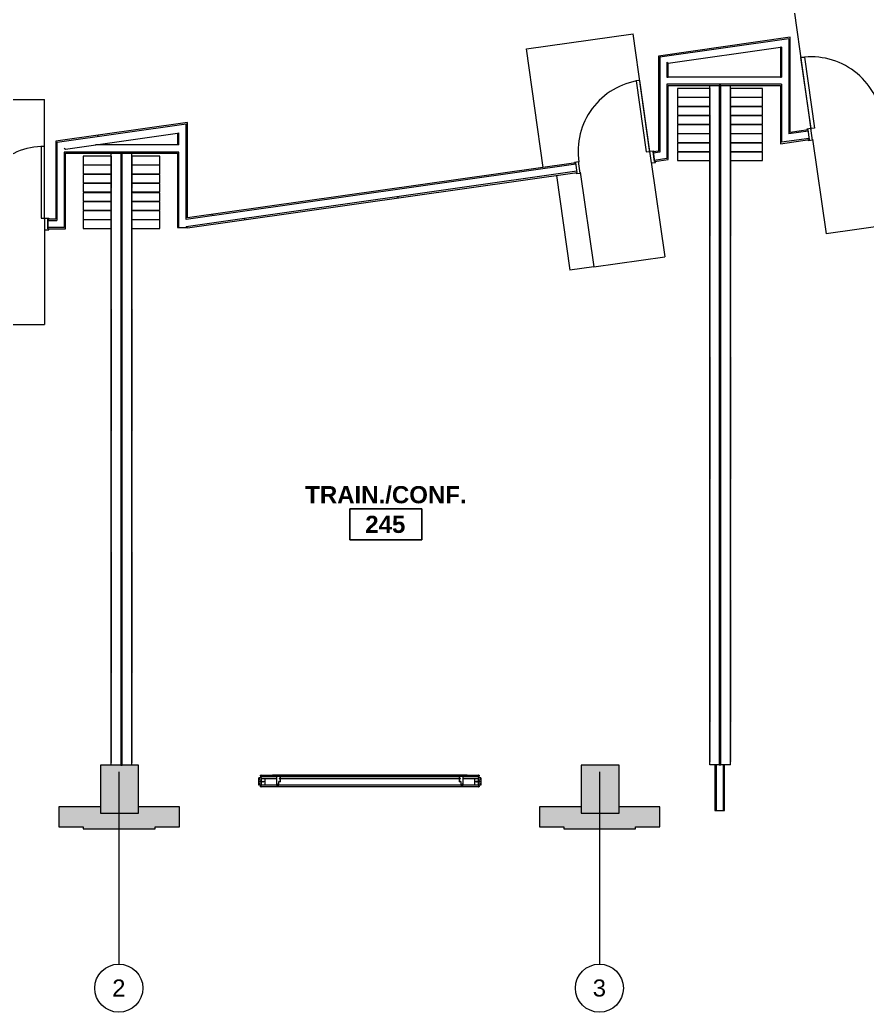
# Model space of a CAD drawing. Header units: inches. Extents: x 25331 to 28023, y 11893 to 13691.
# Drawn here: x 25812.3 to 26235.5, y 12012.5 to 12508.3 of the extents above; entities that cross this region are included whole.
import ezdxf

# ---------------------------------------------------------------- set-up
doc = ezdxf.new("R2010")
doc.units = ezdxf.units.IN
doc.header["$MEASUREMENT"] = 0
doc.linetypes.add('Dash', pattern=[0.25, 0.125, -0.125])
for name, color, linetype, lineweight in [('A-AREA-IDEN', 1, 'Continuous', 9), ('A-DOOR', 8, 'Continuous', 13), ('A-DOOR-FRAM', 8, 'Continuous', 20), ('A-GENM', 8, 'Continuous', 13), ('A-WALL', 8, 'Continuous', 13), ('A-WALL-PATT', 8, 'Continuous', 13), ('I-WALL', 8, 'Continuous', 13), ('Q-SPCQ', 8, 'Continuous', 9), ('Q-SPCQ-HDLN', 8, 'Dash', 9), ('S-COLS', 8, 'Continuous', 13), ('S-GRID', 8, 'Continuous', 9), ('S-GRID-IDEN', 8, 'Continuous', 9)]:
    doc.layers.add(name, color=color, linetype=linetype, lineweight=lineweight)
doc.styles.add('Swis721 Lt BT', font='swissl.ttf', dxfattribs={"height": 8.514638})
doc.styles.add('Swis721 Lt BT_B', font='', dxfattribs={"height": 8.583975})
doc.styles.get('Swis721 Lt BT_B').set_extended_font_data('Swis721 Lt BT', bold=True)
pattern_1 = [(0, (0, 0), (30.72, 7.68), [1.267, -21.773, 1.267, -21.773, -122.88]), (0, (0, 0), (30.72, 7.68), [-46.08, 1.267, -44.813, 1.267, -21.773, -53.76]), (0, (0, 0), (30.72, 7.68), [-115.2, 1.267, -14.093, 1.267, -37.133]), (120, (11.52, 3.84), (-22.0110751, 22.7643004), [1.267, -21.773, 1.267, -21.773, -122.88]), (120, (11.52, 3.84), (-22.0110751, 22.7643004), [-46.08, 1.267, -44.813, 1.267, -21.773, -53.76]), (120, (11.52, 3.84), (-22.0110751, 22.7643004), [-115.2, 1.267, -14.093, 1.267, -37.133]), (240, (15.36, 19.2), (-8.7089249, -30.4443004), [1.267, -21.773, 1.267, -21.773, -122.88]), (240, (15.36, 19.2), (-8.7089249, -30.4443004), [-46.08, 1.267, -44.813, 1.267, -21.773, -53.76]), (240, (15.36, 19.2), (-8.7089249, -30.4443004), [-115.2, 1.267, -14.093, 1.267, -37.133])]

# ---------------------------------------------------------------- blocks, each defined once
blk = doc.blocks.new('Double Flush w-Skinny Lite - Int-N-LDMF-36_ x 84_-4914566-FIRST FLOOR CONSTRUCTION')
at = {"layer": 'A-DOOR'}
for p, q in [((16.16, 38.75), (16.16, 2.94)), ((17.91, 38.75), (16.16, 38.75)), ((17.91, 2.94), (17.91, 38.75)), ((16.16, 2.94), (17.91, 2.94))]:
    blk.add_line(p, q, dxfattribs=at)
blk.add_arc((17.91, 2.94), 35.81, 90, 180.5, dxfattribs=at)
at = {"layer": 'A-DOOR-FRAM'}
for p, q in [((-20, 2.94), (-18, 2.94)), ((-20, 2.94), (-20, 2.44)), ((-20, 2.44), (-19.5, 2.44)), ((-19.5, -2.44), (-19.5, 2.44)), ((-18, -2.94), (-18, 2.94)), ((18, -2.94), (18, 2.94)), ((18, 2.94), (20, 2.94)), ((19.5, 2.44), (20, 2.44)), ((19.5, -2.44), (19.5, 2.44)), ((20, 2.94), (20, 2.44)), ((-20, -2.44), (-19.5, -2.44)), ((-20, -2.94), (-20, -2.44)), ((-20, -2.94), (-18, -2.94)), ((18, -2.94), (20, -2.94)), ((19.5, -2.44), (20, -2.44)), ((20, -2.94), (20, -2.44))]:
    blk.add_line(p, q, dxfattribs=at)
at = {"layer": 'A-GENM'}
for p, q in [((-35.91, 62.25), (17.91, 62.25)), ((-35.91, 2.44), (-35.91, 62.25)), ((17.91, 2.44), (17.91, 62.25)), ((17.87, 2.44), (17.91, 2.44)), ((-29.91, -2.44), (-29.91, -50.25)), ((-17.91, -2.44), (-17.91, -50.25)), ((17.87, -2.44), (17.91, -2.44)), ((17.91, -2.44), (17.91, -50.25)), ((-17.91, -50.25), (-29.91, -50.25)), ((-17.91, -50.25), (17.91, -50.25))]:
    blk.add_line(p, q, dxfattribs=at)
blk = doc.blocks.new('W- Folding_Partition - Modernfold 942-5326125-FIRST FLOOR CONSTRUCTION')
at = {"layer": 'Q-SPCQ'}
for p, q in [((-50.75, 15.11), (-55, 15.11)), ((-55, 15.11), (-55, 1.12)), ((-50.75, 1.12), (-50.75, 15.11)), ((-46.25, 15.11), (-50.5, 15.11)), ((-50.5, 15.11), (-50.5, 1.12)), ((-46.25, 1.12), (-46.25, 15.11)), ((-41.67, 15.11), (-45.92, 15.11)), ((-45.92, 15.11), (-45.92, 1.12)), ((-41.67, 1.12), (-41.67, 15.11)), ((-37.17, 15.11), (-41.42, 15.11)), ((-41.42, 15.11), (-41.42, 1.12)), ((-37.17, 1.12), (-37.17, 15.11)), ((-32.58, 15.11), (-36.83, 15.11)), ((-36.83, 15.11), (-36.83, 1.12)), ((-32.58, 1.12), (-32.58, 15.11)), ((-28.08, 15.11), (-32.33, 15.11)), ((-32.33, 15.11), (-32.33, 1.12)), ((-28.08, 1.12), (-28.08, 15.11)), ((-23.5, 15.11), (-27.75, 15.11)), ((-27.75, 15.11), (-27.75, 1.12)), ((-23.5, 1.12), (-23.5, 15.11)), ((-19, 15.11), (-23.25, 15.11)), ((-23.25, 15.11), (-23.25, 1.12)), ((-19, 1.12), (-19, 15.11)), ((-323.18, -3.63), (-323.18, 1.12)), ((-323.18, 1.12), (-17.5, 1.12)), ((-17.5, 1.12), (-17.5, -3.63)), ((-17.5, -3.63), (-323.18, -3.63)), ((-323.18, -3.63), (-323.18, -4.38)), ((-323.18, -9.13), (-323.18, -4.38)), ((-323.18, -4.38), (-17.5, -4.38)), ((-321.93, -4.38), (-321.93, -3.63)), ((-55, -3.63), (-55, -4.38)), ((-50.75, -4.38), (-50.75, -3.63)), ((-50.5, -3.63), (-50.5, -4.38)), ((-46.25, -4.38), (-46.25, -3.63)), ((-45.92, -3.63), (-45.92, -4.38)), ((-41.67, -4.38), (-41.67, -3.63)), ((-41.42, -3.63), (-41.42, -4.38)), ((-37.17, -4.38), (-37.17, -3.63)), ((-36.83, -3.63), (-36.83, -4.38)), ((-32.58, -4.38), (-32.58, -3.63)), ((-32.33, -3.63), (-32.33, -4.38)), ((-28.08, -4.38), (-28.08, -3.63)), ((-27.75, -3.63), (-27.75, -4.38)), ((-23.5, -4.38), (-23.5, -3.63)), ((-23.25, -3.63), (-23.25, -4.38)), ((-19, -4.38), (-19, -3.63)), ((-18.75, -3.63), (-18.75, -4.38)), ((-17.5, -4.38), (-17.5, -3.63)), ((-17.5, -4.38), (-17.5, -9.13)), ((-323.18, -9.13), (-17.5, -9.13)), ((-55, -9.13), (-55, -23.11)), ((-50.75, -23.11), (-50.75, -9.13)), ((-50.5, -9.13), (-50.5, -23.11)), ((-46.25, -23.11), (-46.25, -9.13)), ((-45.92, -9.13), (-45.92, -23.11)), ((-41.67, -23.11), (-41.67, -9.13)), ((-41.42, -9.13), (-41.42, -23.11)), ((-37.17, -23.11), (-37.17, -9.13)), ((-36.83, -9.13), (-36.83, -23.11)), ((-32.58, -23.11), (-32.58, -9.13)), ((-32.33, -9.13), (-32.33, -23.11)), ((-28.08, -23.11), (-28.08, -9.13)), ((-27.75, -9.13), (-27.75, -23.11)), ((-23.5, -23.11), (-23.5, -9.13)), ((-23.25, -9.13), (-23.25, -23.11)), ((-19, -23.11), (-19, -9.13)), ((-55, -23.11), (-50.75, -23.11)), ((-50.5, -23.11), (-46.25, -23.11)), ((-45.92, -23.11), (-41.67, -23.11)), ((-41.42, -23.11), (-37.17, -23.11)), ((-36.83, -23.11), (-32.58, -23.11)), ((-32.33, -23.11), (-28.08, -23.11)), ((-27.75, -23.11), (-23.5, -23.11)), ((-23.25, -23.11), (-19, -23.11))]:
    blk.add_line(p, q, dxfattribs=at)
at = {"layer": 'Q-SPCQ-HDLN'}
for p, q in [((-19, 1.12), (-321.93, 1.12)), ((-19, -4), (-321.93, -4)), ((-19, -9.13), (-321.93, -9.13))]:
    blk.add_line(p, q, dxfattribs=at)
blk = doc.blocks.new('W- Folding_Partition - Modernfold 942-5327039-FIRST FLOOR CONSTRUCTION')
at = {"layer": 'Q-SPCQ'}
for p, q in [((-50.75, 17.21), (-55, 17.21)), ((-55, 17.21), (-55, 1.12)), ((-50.75, 1.12), (-50.75, 17.21)), ((-46.25, 17.21), (-50.5, 17.21)), ((-50.5, 17.21), (-50.5, 1.12)), ((-46.25, 1.12), (-46.25, 17.21)), ((-41.67, 17.21), (-45.92, 17.21)), ((-45.92, 17.21), (-45.92, 1.12)), ((-41.67, 1.12), (-41.67, 17.21)), ((-37.17, 17.21), (-41.42, 17.21)), ((-41.42, 17.21), (-41.42, 1.12)), ((-37.17, 1.12), (-37.17, 17.21)), ((-32.58, 17.21), (-36.83, 17.21)), ((-36.83, 17.21), (-36.83, 1.12)), ((-32.58, 1.12), (-32.58, 17.21)), ((-28.08, 17.21), (-32.33, 17.21)), ((-32.33, 17.21), (-32.33, 1.12)), ((-28.08, 1.12), (-28.08, 17.21)), ((-23.5, 17.21), (-27.75, 17.21)), ((-27.75, 17.21), (-27.75, 1.12)), ((-23.5, 1.12), (-23.5, 17.21)), ((-19, 17.21), (-23.25, 17.21)), ((-23.25, 17.21), (-23.25, 1.12)), ((-19, 1.12), (-19, 17.21)), ((-356.84, -3.63), (-356.84, 1.12)), ((-356.84, 1.12), (-17.5, 1.12)), ((-17.5, 1.12), (-17.5, -3.63)), ((-17.5, -3.63), (-356.84, -3.63)), ((-356.84, -3.63), (-356.84, -4.38)), ((-356.84, -9.13), (-356.84, -4.38)), ((-356.84, -4.38), (-17.5, -4.38)), ((-355.59, -4.38), (-355.59, -3.63)), ((-55, -3.63), (-55, -4.38)), ((-50.75, -4.38), (-50.75, -3.63)), ((-50.5, -3.63), (-50.5, -4.38)), ((-46.25, -4.38), (-46.25, -3.63)), ((-45.92, -3.63), (-45.92, -4.38)), ((-41.67, -4.38), (-41.67, -3.63)), ((-41.42, -3.63), (-41.42, -4.38)), ((-37.17, -4.38), (-37.17, -3.63)), ((-36.83, -3.63), (-36.83, -4.38)), ((-32.58, -4.38), (-32.58, -3.63)), ((-32.33, -3.63), (-32.33, -4.38)), ((-28.08, -4.38), (-28.08, -3.63)), ((-27.75, -3.63), (-27.75, -4.38)), ((-23.5, -4.38), (-23.5, -3.63)), ((-23.25, -3.63), (-23.25, -4.38)), ((-19, -4.38), (-19, -3.63)), ((-18.75, -3.63), (-18.75, -4.38)), ((-17.5, -4.38), (-17.5, -3.63)), ((-17.5, -4.38), (-17.5, -9.13)), ((-356.84, -9.13), (-17.5, -9.13)), ((-55, -9.13), (-55, -25.21)), ((-50.75, -25.21), (-50.75, -9.13)), ((-50.5, -9.13), (-50.5, -25.21)), ((-46.25, -25.21), (-46.25, -9.13)), ((-45.92, -9.13), (-45.92, -25.21)), ((-41.67, -25.21), (-41.67, -9.13)), ((-41.42, -9.13), (-41.42, -25.21)), ((-37.17, -25.21), (-37.17, -9.13)), ((-36.83, -9.13), (-36.83, -25.21)), ((-32.58, -25.21), (-32.58, -9.13)), ((-32.33, -9.13), (-32.33, -25.21)), ((-28.08, -25.21), (-28.08, -9.13)), ((-27.75, -9.13), (-27.75, -25.21)), ((-23.5, -25.21), (-23.5, -9.13)), ((-23.25, -9.13), (-23.25, -25.21)), ((-19, -25.21), (-19, -9.13)), ((-55, -25.21), (-50.75, -25.21)), ((-50.5, -25.21), (-46.25, -25.21)), ((-45.92, -25.21), (-41.67, -25.21)), ((-41.42, -25.21), (-37.17, -25.21)), ((-36.83, -25.21), (-32.58, -25.21)), ((-32.33, -25.21), (-28.08, -25.21)), ((-27.75, -25.21), (-23.5, -25.21)), ((-23.25, -25.21), (-19, -25.21))]:
    blk.add_line(p, q, dxfattribs=at)
at = {"layer": 'Q-SPCQ-HDLN'}
for p, q in [((-19, 1.12), (-355.59, 1.12)), ((-19, -4), (-355.59, -4)), ((-19, -9.13), (-355.59, -9.13))]:
    blk.add_line(p, q, dxfattribs=at)
blk = doc.blocks.new('Double Flush w-Skinny Lite - Int-N-LDMF-36_ x 84_-4914563-FIRST FLOOR CONSTRUCTION')
at = {"layer": 'A-DOOR'}
for p, q in [((16.16, -2.94), (17.91, -2.94)), ((16.16, -38.75), (16.16, -2.94)), ((17.91, -2.94), (17.91, -38.75)), ((17.91, -38.75), (16.16, -38.75))]:
    blk.add_line(p, q, dxfattribs=at)
blk.add_arc((17.91, -2.94), 35.81, 179.5, 270, dxfattribs=at)
at = {"layer": 'A-DOOR-FRAM'}
for p, q in [((-20, 2.94), (-20, 2.44)), ((-20, 2.94), (-18, 2.94)), ((-20, 2.44), (-19.5, 2.44)), ((-19.5, 2.44), (-19.5, -2.44)), ((-18, 2.94), (-18, -2.94)), ((18, 2.94), (18, -2.94)), ((18, 2.94), (20, 2.94)), ((19.5, 2.44), (19.5, -2.44)), ((19.5, 2.44), (20, 2.44)), ((20, 2.94), (20, 2.44)), ((-20, -2.94), (-20, -2.44)), ((-20, -2.44), (-19.5, -2.44)), ((-20, -2.94), (-18, -2.94)), ((18, -2.94), (20, -2.94)), ((19.5, -2.44), (20, -2.44)), ((20, -2.94), (20, -2.44))]:
    blk.add_line(p, q, dxfattribs=at)
at = {"layer": 'A-GENM'}
for p, q in [((-17.91, 50.25), (-29.91, 50.25)), ((-29.91, 2.44), (-29.91, 50.25)), ((-17.91, 50.25), (17.91, 50.25)), ((-17.91, 2.44), (-17.91, 50.25)), ((17.91, 2.44), (17.91, 50.25)), ((17.87, 2.44), (17.91, 2.44)), ((-35.91, -2.44), (-35.91, -62.25)), ((17.87, -2.44), (17.91, -2.44)), ((17.91, -2.44), (17.91, -62.25)), ((-35.91, -62.25), (17.91, -62.25))]:
    blk.add_line(p, q, dxfattribs=at)
blk = doc.blocks.new('Concrete-Rectangular-Column - 19 X 24-5195709-FIRST FLOOR CONSTRUCTION')
at = {"layer": 'S-COLS'}
blk.add_hatch(color=256, dxfattribs=at).paths.add_polyline_path([(-9.5, -12), (9.5, -12), (9.5, 12), (-9.5, 12)], flags=0)
for p, q in [((9.5, 12), (-9.5, 12)), ((-9.5, 12), (-9.5, -12)), ((9.5, -12), (9.5, 12)), ((-9.5, -12), (9.5, -12))]:
    blk.add_line(p, q, dxfattribs=at)
blk = doc.blocks.new('Concrete-Rectangular-Column - 19 X 24-V7-FIRST FLOOR CONSTRUCTION')
at = {"layer": 'S-COLS'}
blk.add_hatch(color=256, dxfattribs=at).paths.add_polyline_path([(3.09, -12), (9.5, -12), (9.5, 12), (-9.5, 12), (-9.5, -12), (1.34, -12)], flags=0)
for p, q in [((-4.16, 12), (-9.5, 12)), ((-9.5, 12), (-9.5, -12)), ((9.5, 12), (6.09, 12)), ((9.5, -12), (9.5, 12)), ((-9.5, -12), (9.5, -12))]:
    blk.add_line(p, q, dxfattribs=at)
blk = doc.blocks.new('ElectricScreen_Contour-Electrol_HDTV-Format_Dalite - Parametric-5194675-FIRST FLOOR CONSTRUCTION')
at = {"layer": 'Q-SPCQ'}
for p, q in [((-64.93, 0.75), (-64.96, 0.75)), ((-64.96, 0.65), (-64.96, 0.75)), ((-64.96, 0.65), (-64.96, 0.75)), ((-64.96, 0.75), (-64.96, 0.74)), ((-64.93, 0.75), (-64.96, 0.75)), ((-64.96, 0.74), (-64.96, 0.74)), ((-64.96, 0.73), (-64.96, 0.74)), ((-64.96, 0.72), (-64.96, 0.73)), ((-64.96, 0.71), (-64.96, 0.72)), ((-64.96, 0.69), (-64.96, 0.71)), ((-64.96, 0.67), (-64.96, 0.69)), ((-64.96, 0.65), (-64.96, 0.67)), ((-64.96, 0.65), (-64.96, -0.33)), ((-64.93, 0.77), (-64.93, 0.96)), ((-64.93, 0.96), (-58.93, 0.96)), ((-64.93, 0.7), (-64.93, 0.77)), ((-64.93, 0.75), (-64.93, 0.7)), ((-64.93, 0.74), (-64.93, 0.75)), ((-64.93, 0.74), (-64.93, 0.74)), ((-64.93, 0.74), (-64.93, 0.73)), ((-64.93, 0.73), (-64.93, 0.72)), ((-64.93, 0.72), (-64.93, 0.71)), ((-64.93, 0.65), (-64.93, 0.7)), ((-64.93, 0.68), (-64.93, 0.65)), ((-64.93, 0.67), (-64.93, 0.65)), ((44.16, 0.42), (-64.93, 0.42)), ((-64.58, 1), (-64.89, 1)), ((-64.58, 1), (-64.58, 0.99)), ((-64.58, 0.97), (-64.58, 0.99)), ((-64.58, 0.94), (-64.58, 0.97)), ((-64.58, 0.96), (-64.58, 0.94)), ((-64.58, 0.96), (-64.58, 0.96)), ((-64.58, 0.94), (-64.58, 0.91)), ((-64.58, 0.9), (-64.58, 0.94)), ((-64.58, 0.91), (-64.58, 0.88)), ((-64.58, 0.85), (-64.58, 0.9)), ((-64.58, 0.88), (-64.58, 0.86)), ((-64.58, 0.79), (-64.58, 0.85)), ((-64.58, 0.73), (-64.58, 0.79)), ((-64.58, 0.77), (-58.93, 0.77)), ((-64.58, 0.65), (-64.58, 0.73)), ((-64.58, 0.7), (43.82, 0.7)), ((-64.58, -0.33), (-64.58, 0.65)), ((-64.58, 0.42), (-56.83, 0.42)), ((-58.93, 0.7), (-58.93, 1.13)), ((-58.93, 1.13), (38.16, 1.13)), ((-56.93, 0.27), (-56.93, -3.67)), ((-55.18, 0.52), (-56.68, 0.52)), ((-55.02, 0.42), (34.26, 0.42)), ((-54.93, -1.98), (-54.93, 0.27)), ((34.16, 0.27), (34.16, -1.98)), ((35.91, 0.52), (34.41, 0.52)), ((36.07, 0.42), (43.82, 0.42)), ((36.16, -3.67), (36.16, 0.27)), ((38.16, 1.13), (38.16, 0.7)), ((38.16, 0.96), (44.16, 0.96)), ((38.16, 0.77), (43.82, 0.77)), ((44.13, 1), (43.82, 1)), ((43.82, 0.99), (43.82, 1)), ((43.82, 0.99), (43.82, 0.97)), ((43.82, 0.97), (43.82, 0.94)), ((43.82, 0.94), (43.82, 0.96)), ((43.82, 0.96), (43.82, 0.96)), ((43.82, 0.91), (43.82, 0.94)), ((43.82, 0.94), (43.82, 0.9)), ((43.82, 0.88), (43.82, 0.91)), ((43.82, 0.9), (43.82, 0.85)), ((43.82, 0.86), (43.82, 0.88)), ((43.82, 0.85), (43.82, 0.79)), ((43.82, 0.79), (43.82, 0.73)), ((43.82, 0.73), (43.82, 0.65)), ((43.82, 0.65), (43.82, -0.33)), ((44.16, 0.96), (44.16, 0.77)), ((44.16, 0.77), (44.16, 0.7)), ((44.2, 0.75), (44.16, 0.75)), ((44.16, 0.7), (44.16, 0.75)), ((44.2, 0.75), (44.16, 0.75)), ((44.16, 0.75), (44.16, 0.74)), ((44.16, 0.74), (44.16, 0.74)), ((44.16, 0.73), (44.16, 0.74)), ((44.16, 0.72), (44.16, 0.73)), ((44.16, 0.71), (44.16, 0.72)), ((44.16, 0.7), (44.16, 0.65)), ((44.16, 0.65), (44.16, 0.68)), ((44.16, 0.65), (44.16, 0.67)), ((44.2, 0.75), (44.2, 0.65)), ((44.2, 0.74), (44.2, 0.75)), ((44.2, 0.75), (44.2, 0.65)), ((44.2, 0.74), (44.2, 0.73)), ((44.2, 0.74), (44.2, 0.74)), ((44.2, 0.73), (44.2, 0.72)), ((44.2, 0.72), (44.2, 0.71)), ((44.2, 0.71), (44.2, 0.69)), ((44.2, 0.69), (44.2, 0.67)), ((44.2, 0.67), (44.2, 0.65)), ((44.2, -0.33), (44.2, 0.65)), ((-65.77, -3.99), (-65.77, -0.33)), ((-64.72, -0.33), (-65.77, -0.33)), ((-64.72, -3.99), (-65.77, -3.99)), ((-64.96, -2.01), (-64.96, -2.31)), ((-64.96, -3.99), (-64.96, -4.41)), ((-64.96, -4.5), (-64.96, -4.41)), ((-64.96, -4.43), (-64.96, -4.41)), ((-64.96, -4.42), (-64.96, -4.47)), ((-64.96, -4.47), (-64.96, -4.42)), ((-64.96, -4.44), (-64.96, -4.43)), ((-64.96, -4.46), (-64.96, -4.44)), ((-64.96, -4.48), (-64.96, -4.46)), ((-64.96, -4.47), (-64.96, -4.5)), ((-64.96, -4.5), (-64.96, -4.47)), ((-64.96, -4.49), (-64.96, -4.48)), ((-64.96, -4.5), (-64.96, -4.49)), ((-64.96, -4.5), (-64.93, -4.5)), ((-64.96, -4.5), (-64.96, -4.5)), ((-64.96, -4.5), (-64.96, -4.5)), ((-64.96, -4.5), (-64.96, -4.5)), ((-64.96, -4.5), (-64.96, -4.5)), ((-64.93, -4.72), (-64.93, -4.41)), ((-64.93, -4.72), (44.16, -4.72)), ((-64.89, -4.75), (-64.58, -4.75)), ((-64.72, -0.33), (-64.66, -0.33)), ((-64.66, -3.99), (-64.72, -3.99)), ((-64.66, -0.33), (-64.6, -0.33)), ((-64.6, -3.99), (-64.66, -3.99)), ((-64.6, -0.33), (-64.55, -0.33)), ((-64.55, -3.99), (-64.6, -3.99)), ((-64.58, -4.41), (-64.58, -3.99)), ((-64.58, -4.47), (-64.58, -4.41)), ((-64.58, -4.53), (-64.58, -4.47)), ((-64.58, -4.6), (-64.58, -4.53)), ((-64.58, -4.65), (-64.58, -4.6)), ((-64.58, -4.65), (-64.58, -4.67)), ((-64.58, -4.69), (-64.58, -4.65)), ((-64.58, -4.67), (-64.58, -4.7)), ((-64.58, -4.73), (-64.58, -4.69)), ((-64.58, -4.7), (-64.58, -4.72)), ((-64.58, -4.72), (-64.58, -4.72)), ((-64.58, -4.75), (-64.58, -4.73)), ((-64.58, -4.75), (-64.58, -4.73)), ((-64.58, -4.75), (-64.58, -4.75)), ((-64.58, -4.75), (-64.58, -4.75)), ((-64.55, -0.33), (-64.51, -0.33)), ((-64.51, -3.99), (-64.55, -3.99)), ((-64.51, -0.33), (-64.47, -0.33)), ((-64.47, -3.99), (-64.51, -3.99)), ((-64.47, -0.33), (-64.46, -0.33)), ((-64.47, -0.57), (-56.93, -0.57)), ((-64.47, -3.76), (-56.92, -3.76)), ((-64.46, -3.99), (-64.47, -3.99)), ((-64.46, -3.99), (-64.46, -0.33)), ((-62.83, -0.57), (-62.83, -3.76)), ((-56.49, -3.76), (-56.18, -3.76)), ((-55.81, -3.76), (35.05, -3.76)), ((-55.8, -1.98), (-54.93, -1.98)), ((-55.8, -1.98), (-55.8, -2.23)), ((-55.8, -3.67), (-55.8, -2.23)), ((-54.93, -2.23), (-55.8, -2.23)), ((-55.6, -0.57), (-55.15, -0.57)), ((-54.93, -0.57), (34.16, -0.57)), ((-54.93, -2.23), (-54.93, -1.98)), ((34.16, -1.98), (35.04, -1.98)), ((34.16, -1.98), (34.16, -2.23)), ((35.04, -2.23), (34.16, -2.23)), ((34.39, -0.57), (34.83, -0.57)), ((35.04, -2.23), (35.04, -1.98)), ((35.04, -2.23), (35.04, -3.67)), ((35.42, -3.76), (35.73, -3.76)), ((36.15, -3.76), (43.71, -3.76)), ((36.16, -0.57), (43.71, -0.57)), ((42.07, -3.76), (42.07, -0.57)), ((43.7, -0.33), (43.7, -3.99)), ((43.7, -0.33), (43.71, -0.33)), ((43.71, -3.99), (43.7, -3.99)), ((43.71, -0.33), (43.75, -0.33)), ((43.75, -3.99), (43.71, -3.99)), ((43.75, -0.33), (43.79, -0.33)), ((43.79, -3.99), (43.75, -3.99)), ((43.79, -0.33), (43.84, -0.33)), ((43.84, -3.99), (43.79, -3.99)), ((43.82, -3.99), (43.82, -4.41)), ((43.82, -4.41), (43.82, -4.47)), ((43.82, -4.47), (43.82, -4.53)), ((43.82, -4.53), (43.82, -4.6)), ((43.82, -4.6), (43.82, -4.65)), ((43.82, -4.67), (43.82, -4.65)), ((43.82, -4.65), (43.82, -4.69)), ((43.82, -4.7), (43.82, -4.67)), ((43.82, -4.69), (43.82, -4.73)), ((43.82, -4.72), (43.82, -4.7)), ((43.82, -4.72), (43.82, -4.72)), ((43.82, -4.73), (43.82, -4.75)), ((43.82, -4.73), (43.82, -4.75)), ((43.82, -4.75), (44.13, -4.75)), ((43.82, -4.75), (43.82, -4.75)), ((43.82, -4.75), (43.82, -4.75)), ((43.84, -0.33), (43.89, -0.33)), ((43.89, -3.99), (43.84, -3.99)), ((43.89, -0.33), (43.96, -0.33)), ((43.96, -3.99), (43.89, -3.99)), ((45.01, -0.33), (43.96, -0.33)), ((45.01, -3.99), (43.96, -3.99)), ((44.16, -4.41), (44.16, -4.72)), ((44.16, -4.5), (44.2, -4.5)), ((44.2, -2.31), (44.2, -2.01)), ((44.2, -4.41), (44.2, -3.99)), ((44.2, -4.41), (44.2, -4.5)), ((44.2, -4.41), (44.2, -4.43)), ((44.2, -4.41), (44.2, -4.43)), ((44.2, -4.47), (44.2, -4.42)), ((44.2, -4.42), (44.2, -4.47)), ((44.2, -4.43), (44.2, -4.44)), ((44.2, -4.44), (44.2, -4.46)), ((44.2, -4.46), (44.2, -4.48)), ((44.2, -4.5), (44.2, -4.47)), ((44.2, -4.47), (44.2, -4.5)), ((44.2, -4.48), (44.2, -4.49)), ((44.2, -4.49), (44.2, -4.5)), ((44.2, -4.5), (44.2, -4.5)), ((44.2, -4.5), (44.2, -4.5)), ((44.2, -4.5), (44.2, -4.5)), ((44.2, -4.5), (44.2, -4.5)), ((45.01, -0.33), (45.01, -3.99))]:
    blk.add_line(p, q, dxfattribs=at)
at = {"layer": 'Q-SPCQ', "flags": 128}
for points in [[(-64.96, 0.93), (-64.96, 0.93), (-64.96, 0.92), (-64.96, 0.92), (-64.96, 0.92), (-64.96, 0.92), (-64.96, 0.92)], [(-64.96, 0.92), (-64.96, 0.92), (-64.96, 0.91), (-64.96, 0.91), (-64.96, 0.91)], [(-64.96, 0.91), (-64.96, 0.9), (-64.96, 0.9), (-64.96, 0.89), (-64.96, 0.89), (-64.96, 0.88)], [(-64.96, 0.88), (-64.96, 0.88), (-64.96, 0.87), (-64.96, 0.86), (-64.96, 0.86), (-64.96, 0.85)], [(-64.96, 0.85), (-64.96, 0.84), (-64.96, 0.84), (-64.96, 0.83), (-64.96, 0.82), (-64.96, 0.81)], [(-64.96, 0.81), (-64.96, 0.8), (-64.96, 0.79), (-64.96, 0.79), (-64.96, 0.78), (-64.96, 0.77), (-64.96, 0.76)], [(-64.96, 0.76), (-64.96, 0.75), (-64.96, 0.74), (-64.96, 0.73), (-64.96, 0.72), (-64.96, 0.71)], [(-64.96, 0.71), (-64.96, 0.7), (-64.96, 0.69), (-64.96, 0.68), (-64.96, 0.67), (-64.96, 0.66), (-64.96, 0.65)], [(44.2, 0.92), (44.2, 0.92), (44.2, 0.92), (44.2, 0.92), (44.2, 0.92), (44.2, 0.93)], [(44.2, 0.91), (44.2, 0.91), (44.2, 0.91), (44.2, 0.92), (44.2, 0.92)], [(44.2, 0.88), (44.2, 0.89), (44.2, 0.89), (44.2, 0.9), (44.2, 0.9), (44.2, 0.91)], [(44.2, 0.85), (44.2, 0.86), (44.2, 0.87), (44.2, 0.87), (44.2, 0.88), (44.2, 0.88)], [(44.2, 0.81), (44.2, 0.82), (44.2, 0.83), (44.2, 0.84), (44.2, 0.85), (44.2, 0.85)], [(44.2, 0.76), (44.2, 0.77), (44.2, 0.78), (44.2, 0.79), (44.2, 0.8), (44.2, 0.81), (44.2, 0.81)], [(44.2, 0.71), (44.2, 0.73), (44.2, 0.74), (44.2, 0.75), (44.2, 0.76), (44.2, 0.76)], [(44.2, 0.65), (44.2, 0.66), (44.2, 0.67), (44.2, 0.68), (44.2, 0.7), (44.2, 0.71), (44.2, 0.71)], [(-64.96, -4.41), (-64.96, -4.42), (-64.96, -4.43), (-64.96, -4.44), (-64.96, -4.45), (-64.96, -4.46)], [(-64.96, -4.5), (-64.96, -4.47), (-64.96, -4.44), (-64.96, -4.43)], [(-64.96, -4.46), (-64.96, -4.47), (-64.96, -4.48), (-64.96, -4.49), (-64.96, -4.5), (-64.96, -4.5)], [(-64.96, -4.5), (-64.96, -4.51), (-64.96, -4.52), (-64.96, -4.53), (-64.96, -4.54), (-64.96, -4.55), (-64.96, -4.56)], [(-64.96, -4.59), (-64.96, -4.57), (-64.96, -4.54), (-64.96, -4.52), (-64.96, -4.5)], [(-64.96, -4.56), (-64.96, -4.57), (-64.96, -4.58), (-64.96, -4.58), (-64.96, -4.59), (-64.96, -4.6), (-64.96, -4.6)], [(-64.96, -4.64), (-64.96, -4.63), (-64.96, -4.61), (-64.96, -4.59), (-64.96, -4.59)], [(-64.96, -4.6), (-64.96, -4.61), (-64.96, -4.62), (-64.96, -4.62), (-64.96, -4.63), (-64.96, -4.63)], [(-64.96, -4.63), (-64.96, -4.64), (-64.96, -4.65), (-64.96, -4.65), (-64.96, -4.66), (-64.96, -4.66), (-64.96, -4.66)], [(-64.96, -4.68), (-64.96, -4.67), (-64.96, -4.66), (-64.96, -4.65), (-64.96, -4.64)], [(-64.96, -4.66), (-64.96, -4.66), (-64.96, -4.67), (-64.96, -4.67), (-64.96, -4.67), (-64.96, -4.68), (-64.96, -4.68)], [(-64.96, -4.68), (-64.96, -4.68), (-64.96, -4.68), (-64.96, -4.68), (-64.96, -4.68), (-64.96, -4.68)], [(-64.89, -4.75), (-64.89, -4.75), (-64.89, -4.75), (-64.89, -4.75), (-64.9, -4.75), (-64.9, -4.75), (-64.9, -4.75), (-64.91, -4.75), (-64.91, -4.75), (-64.91, -4.75), (-64.91, -4.75), (-64.92, -4.75), (-64.92, -4.75), (-64.92, -4.75), (-64.92, -4.74), (-64.93, -4.74), (-64.93, -4.74), (-64.93, -4.74), (-64.93, -4.74), (-64.93, -4.74), (-64.94, -4.73), (-64.94, -4.73), (-64.94, -4.73), (-64.94, -4.73), (-64.94, -4.72), (-64.95, -4.72), (-64.95, -4.72), (-64.95, -4.72), (-64.95, -4.71), (-64.95, -4.71), (-64.95, -4.71), (-64.95, -4.71), (-64.95, -4.7), (-64.95, -4.7), (-64.96, -4.7), (-64.96, -4.7), (-64.96, -4.69), (-64.96, -4.69), (-64.96, -4.69), (-64.96, -4.68), (-64.96, -4.68)], [(-64.96, -4.68), (-64.96, -4.68), (-64.96, -4.68), (-64.96, -4.68)], [(44.2, -4.68), (44.2, -4.69), (44.2, -4.69), (44.2, -4.69), (44.19, -4.7), (44.19, -4.7), (44.19, -4.7), (44.19, -4.7), (44.19, -4.71), (44.19, -4.71), (44.19, -4.71), (44.19, -4.71), (44.19, -4.72), (44.19, -4.72), (44.18, -4.72), (44.18, -4.72), (44.18, -4.73), (44.18, -4.73), (44.18, -4.73), (44.18, -4.73), (44.17, -4.73), (44.17, -4.74), (44.17, -4.74), (44.17, -4.74), (44.17, -4.74), (44.16, -4.74), (44.16, -4.74), (44.16, -4.75), (44.16, -4.75), (44.15, -4.75), (44.15, -4.75), (44.15, -4.75), (44.15, -4.75), (44.14, -4.75), (44.14, -4.75), (44.14, -4.75), (44.13, -4.75), (44.13, -4.75), (44.13, -4.75), (44.13, -4.75), (44.13, -4.75)], [(44.2, -4.46), (44.2, -4.45), (44.2, -4.44), (44.2, -4.43), (44.2, -4.42), (44.2, -4.41)], [(44.2, -4.43), (44.2, -4.46), (44.2, -4.49), (44.2, -4.5)], [(44.2, -4.5), (44.2, -4.49), (44.2, -4.48), (44.2, -4.47), (44.2, -4.46), (44.2, -4.46)], [(44.2, -4.56), (44.2, -4.55), (44.2, -4.54), (44.2, -4.53), (44.2, -4.52), (44.2, -4.51), (44.2, -4.5)], [(44.2, -4.5), (44.2, -4.52), (44.2, -4.55), (44.2, -4.57), (44.2, -4.59)], [(44.2, -4.6), (44.2, -4.59), (44.2, -4.59), (44.2, -4.58), (44.2, -4.57), (44.2, -4.56), (44.2, -4.56)], [(44.2, -4.59), (44.2, -4.61), (44.2, -4.62), (44.2, -4.64), (44.2, -4.64)], [(44.2, -4.63), (44.2, -4.63), (44.2, -4.62), (44.2, -4.61), (44.2, -4.61), (44.2, -4.6)], [(44.2, -4.66), (44.2, -4.66), (44.2, -4.65), (44.2, -4.65), (44.2, -4.64), (44.2, -4.63), (44.2, -4.63)], [(44.2, -4.64), (44.2, -4.65), (44.2, -4.67), (44.2, -4.67), (44.2, -4.68)], [(44.2, -4.68), (44.2, -4.68), (44.2, -4.67), (44.2, -4.67), (44.2, -4.67), (44.2, -4.66), (44.2, -4.66)], [(44.2, -4.68), (44.2, -4.68), (44.2, -4.68), (44.2, -4.68), (44.2, -4.68), (44.2, -4.68), (44.2, -4.68)], [(44.2, -4.68), (44.2, -4.68), (44.2, -4.68), (44.2, -4.68)]]:
    blk.add_lwpolyline(points, dxfattribs=at)
at = {"layer": 'Q-SPCQ'}
for centre, radius, start, end in [((-56.68, 0.27), 0.25, 90, 180), ((-55.18, 0.27), 0.25, 360, 90), ((34.41, 0.27), 0.25, 90, 180), ((35.91, 0.27), 0.25, 0, 90), ((-65.34, -1.09), 0.151, 0, 180), ((-65.34, -1.09), 0.151, 180, 360), ((-65.34, -3.24), 0.151, 0, 180), ((-65.34, -3.24), 0.151, 180, 360), ((-65.1, -2.16), 0.21, 0, 180), ((-65.1, -2.16), 0.21, 180, 360), ((-63.92, -2.16), 0.147, 0, 180), ((-63.92, -2.16), 0.147, 180, 360), ((-63.42, -2.16), 0.147, 360, 180), ((-63.42, -2.16), 0.147, 180, 0), ((-56.36, -3.67), 0.563, 180, 360), ((-56.33, -3.57), 0.25, 90, 270), ((-56.33, -3.57), 0.25, 270, 90), ((-55.38, -0.68), 0.25, 90, 270), ((-55.38, -0.68), 0.25, 270, 90), ((34.61, -0.68), 0.25, 90, 270), ((34.61, -0.68), 0.25, 270, 90), ((35.6, -3.67), 0.563, 180, 360), ((35.57, -3.57), 0.25, 90, 270), ((35.57, -3.57), 0.25, 270, 90), ((42.66, -2.16), 0.147, 0, 180), ((42.66, -2.16), 0.147, 180, 360), ((43.16, -2.16), 0.147, 0, 180), ((43.16, -2.16), 0.147, 180, 0), ((44.34, -2.16), 0.21, 0, 180), ((44.34, -2.16), 0.21, 180, 0), ((44.58, -1.09), 0.151, 0, 180), ((44.58, -1.09), 0.151, 180, 0), ((44.58, -3.24), 0.151, 0, 180), ((44.58, -3.24), 0.151, 180, 0)]:
    blk.add_arc(centre, radius, start, end, dxfattribs=at)
for points in [[(-64.96, 0.93), (-64.96, 0.93), (-64.96, 0.94), (-64.95, 0.95), (-64.95, 0.96), (-64.94, 0.97), (-64.94, 0.98), (-64.93, 0.98), (-64.92, 0.99), (-64.91, 0.99), (-64.9, 0.99), (-64.89, 1), (-64.89, 1)], [(44.13, 1), (44.13, 1), (44.14, 0.99), (44.15, 0.99), (44.16, 0.99), (44.17, 0.98), (44.18, 0.98), (44.18, 0.97), (44.19, 0.96), (44.19, 0.95), (44.19, 0.94), (44.2, 0.93), (44.2, 0.93)]]:
    blk.add_open_spline(points, degree=3, knots=[0, 0, 0, 0, 0.166667, 0.25, 0.333333, 0.416667, 0.5, 0.583333, 0.666667, 0.75, 0.833333, 1, 1, 1, 1], dxfattribs=at)
blk = doc.blocks.new('Grid - Grid Head - Circle-50561-FIRST FLOOR CONSTRUCTION')
at = {"layer": 'S-GRID-IDEN'}
blk.add_circle((0, 0), 0.125, dxfattribs=at)
blk = doc.blocks.new('Room Tag - Room Name and Number-3379422-FIRST FLOOR CONSTRUCTION')
at = {"layer": 'A-AREA-IDEN'}
for p, q in [((-0.1881, -0.1636), (-0.1881, -0.0018)), ((-0.1881, -0.0018), (0.1869, -0.0018)), ((0.1869, -0.0018), (-0.1881, -0.0018)), ((-0.1881, -0.0018), (-0.1881, -0.1636)), ((0.1869, -0.0018), (0.1869, -0.1636)), ((0.1869, -0.1636), (0.1869, -0.0018)), ((0.1869, -0.1636), (-0.1881, -0.1636)), ((-0.1881, -0.1636), (0.1869, -0.1636))]:
    blk.add_line(p, q, dxfattribs=at)

msp = doc.modelspace()

# ---------------------------------------------------------------- hatches: boundary and pattern name
at = {"layer": 'A-WALL-PATT'}
h = msp.add_hatch(dxfattribs=at)
h.set_pattern_fill('FP2_2', color=256, style=0, pattern_type=2)
h.set_pattern_definition(pattern_1)
h.paths.add_polyline_path([(26131.97, 12489.75), (26197, 12498.98), (26197, 12499.61), (26131.25, 12490.28), (26131.88, 12489.82)], flags=0)
h = msp.add_hatch(dxfattribs=at)
h.set_pattern_fill('FP2_2', color=256, style=0, pattern_type=2)
h.set_pattern_definition(pattern_1)
h.paths.add_polyline_path([(26196.38, 12451.35), (26197, 12451.44), (26197, 12498.98), (26196.38, 12498.89), (26196.38, 12451.59)], flags=0)
h = msp.add_hatch(dxfattribs=at)
h.set_pattern_fill('FP2_2', color=256, style=0, pattern_type=2)
h.set_pattern_definition(pattern_1)
h.paths.add_polyline_path([(26131.25, 12442.11), (26131.88, 12442.2), (26131.88, 12489.82), (26131.25, 12490.28), (26131.25, 12442.2)], flags=0)
h = msp.add_hatch(dxfattribs=at)
h.set_pattern_fill('FP2_2', color=256, style=0, pattern_type=2)
h.set_pattern_definition(pattern_1)
h.paths.add_polyline_path([(26135.5, 12438.42), (26136.13, 12438.51), (26136.13, 12476.13), (26135.5, 12476.13), (26135.5, 12438.51)], flags=0)
h.paths.add_polyline_path([(26135.5, 12479.76), (26136.13, 12479.76), (26136.13, 12486.68), (26135.5, 12487.14), (26135.5, 12486.68)], flags=0)
h = msp.add_hatch(dxfattribs=at)
h.set_pattern_fill('FP2_2', color=256, style=0, pattern_type=2)
h.set_pattern_definition(pattern_1)
h.paths.add_polyline_path([(26197, 12451.44), (26206.03, 12452.72), (26205.94, 12453.34), (26197, 12452.07)], flags=0)
h.paths.add_polyline_path([(26244.64, 12458.2), (26456.31, 12488.22), (26456.31, 12488.85), (26244.55, 12458.81)], flags=0)
h = msp.add_hatch(dxfattribs=at)
h.set_pattern_fill('FP2_2', color=256, style=0, pattern_type=2)
h.set_pattern_definition(pattern_1)
h.paths.add_polyline_path([(26192.75, 12446.54), (26206.62, 12448.51), (26206.53, 12449.13), (26192.75, 12447.17)], flags=0)
h.paths.add_polyline_path([(26245.24, 12453.99), (26456.31, 12483.93), (26456.31, 12484.56), (26245.15, 12454.61)], flags=0)
h = msp.add_hatch(dxfattribs=at)
h.set_pattern_fill('FP2_2', color=256, style=0, pattern_type=2)
h.set_pattern_definition(pattern_1)
h.paths.add_polyline_path([(25830.89, 12447.23), (25895.36, 12456.4), (25895.36, 12457.01), (25830.24, 12447.77), (25830.86, 12447.26)], flags=0)
h = msp.add_hatch(dxfattribs=at)
h.set_pattern_fill('FP2_2', color=256, style=0, pattern_type=2)
h.set_pattern_definition(pattern_1)
h.paths.add_polyline_path([(25895.36, 12404.66), (25895.99, 12404.66), (25895.99, 12405.07), (25895.36, 12404.99)], flags=0)
h.paths.add_polyline_path([(25895.36, 12408.65), (25895.99, 12408.74), (25895.99, 12457.1), (25895.36, 12457.01), (25895.36, 12442.29)], flags=0)
h = msp.add_hatch(dxfattribs=at)
h.set_pattern_fill('FP2_2', color=256, style=0, pattern_type=2)
h.set_pattern_definition(pattern_1)
h.paths.add_polyline_path([(25835.11, 12441.66), (25891.11, 12441.66), (25891.11, 12442.29), (25835.11, 12442.29)], flags=0)
h = msp.add_hatch(dxfattribs=at)
h.set_pattern_fill('FP2_2', color=256, style=0, pattern_type=2)
h.set_pattern_definition(pattern_1)
h.paths.add_polyline_path([(25895.99, 12408.74), (26090.02, 12436.26), (26089.93, 12436.88), (25895.99, 12409.37)], flags=0)
h.paths.add_polyline_path([(26128.63, 12441.74), (26131.25, 12442.11), (26131.25, 12442.74), (26128.54, 12442.36), (26128.58, 12442.11)], flags=0)
h = msp.add_hatch(dxfattribs=at)
h.set_pattern_fill('FP2_2', color=256, style=0, pattern_type=2)
h.set_pattern_definition(pattern_1)
h.paths.add_polyline_path([(25895.99, 12404.44), (26090.62, 12432.05), (26090.53, 12432.67), (25895.99, 12405.07), (25895.99, 12404.66)], flags=0)
h.paths.add_polyline_path([(26129.23, 12437.53), (26135.5, 12438.42), (26135.5, 12439.05), (26129.14, 12438.15), (26129.19, 12437.82)], flags=0)
h = msp.add_hatch(dxfattribs=at)
h.set_pattern_fill('FP2_2', color=256, style=0, pattern_type=2)
h.set_pattern_definition(pattern_1)
h.paths.add_polyline_path([(25787.24, 12403.92), (25787.24, 12404.54), (25712.26, 12404.54), (25712.26, 12403.92), (25764.35, 12403.92)], flags=0)
h.paths.add_polyline_path([(25826.24, 12403.92), (25834.49, 12403.92), (25834.49, 12404.54), (25826.24, 12404.54)], flags=0)
for points in [[(25843.98, 12105.17), (25843.98, 12115.17), (25831.82, 12115.17), (25831.82, 12105.17)], [(25879.82, 12104.17), (25879.82, 12115.17), (25871.64, 12115.17), (25871.64, 12111.98), (25852.64, 12111.98), (25852.64, 12115.17), (25843.98, 12115.17), (25843.98, 12104.17), (25871.64, 12104.17)], [(25879.82, 12105.17), (25891.98, 12105.17), (25891.98, 12115.17), (25879.82, 12115.17)], [(26083.98, 12105.17), (26083.98, 12115.17), (26071.82, 12115.17), (26071.82, 12105.17)], [(26083.98, 12104.17), (26119.82, 12104.17), (26119.82, 12115.17), (26111.64, 12115.17), (26111.64, 12111.98), (26092.64, 12111.98), (26092.64, 12115.17), (26083.98, 12115.17), (26083.98, 12105.17)], [(26119.82, 12105.17), (26131.98, 12105.17), (26131.98, 12115.17), (26119.82, 12115.17)]]:
    msp.add_hatch(color=256, dxfattribs=at).paths.add_polyline_path(points, flags=0)

# ---------------------------------------------------------------- linework, layer by layer
at = {"layer": 'A-WALL'}
for p, q in [((26196.38, 12498.89), (26131.97, 12489.75)), ((26192.75, 12494.71), (26192.13, 12494.62)), ((26192.75, 12494.71), (26192.75, 12479.76)), ((26196.38, 12498.89), (26196.38, 12451.35)), ((26131.88, 12489.82), (26131.97, 12489.75)), ((26131.88, 12489.82), (26131.88, 12442.2)), ((26135.5, 12487.14), (26136.13, 12486.68)), ((26135.5, 12487.14), (26135.5, 12479.76)), ((26135.5, 12479.76), (26136.13, 12479.76)), ((26192.13, 12479.76), (26192.75, 12479.76)), ((26135.5, 12476.13), (26135.5, 12439.05)), ((26192.75, 12476.13), (26135.5, 12476.13)), ((26192.75, 12476.13), (26192.75, 12447.17)), ((25830.89, 12447.23), (25895.36, 12456.38)), ((25895.36, 12408.65), (25895.36, 12456.38)), ((25891.11, 12451.73), (25891.74, 12451.82)), ((25891.74, 12445.91), (25891.74, 12451.82)), ((26206.03, 12452.72), (26196.38, 12451.35)), ((25830.86, 12447.26), (25830.89, 12447.23)), ((25830.86, 12447.26), (25830.86, 12408.17)), ((25891.74, 12445.91), (25891.11, 12445.91)), ((26206.53, 12449.13), (26192.75, 12447.17)), ((25834.49, 12442.29), (25834.49, 12404.54)), ((25891.74, 12442.29), (25834.49, 12442.29)), ((25891.74, 12404.66), (25891.74, 12442.29)), ((26131.88, 12442.2), (26128.63, 12441.74)), ((26090.02, 12436.26), (25895.36, 12408.65)), ((26135.5, 12439.05), (26129.14, 12438.15)), ((26090.53, 12432.67), (25895.36, 12404.99)), ((25826.24, 12408.17), (25830.86, 12408.17)), ((25834.49, 12404.54), (25826.24, 12404.54)), ((25895.36, 12404.66), (25895.36, 12404.99)), ((26160.01, 12136.17), (26160.01, 12113.24)), ((26163.63, 12136.17), (26163.63, 12113.24)), ((25852.64, 12115.17), (25831.82, 12115.17)), ((25831.82, 12115.17), (25831.82, 12105.17)), ((25891.98, 12115.17), (25871.64, 12115.17)), ((25891.98, 12105.17), (25891.98, 12115.17)), ((26092.64, 12115.17), (26071.82, 12115.17)), ((26071.82, 12115.17), (26071.82, 12105.17)), ((26131.98, 12115.17), (26111.64, 12115.17)), ((26131.98, 12105.17), (26131.98, 12115.17)), ((25831.82, 12105.17), (25843.98, 12105.17)), ((25843.98, 12105.17), (25843.98, 12104.17)), ((25843.98, 12104.17), (25879.82, 12104.17)), ((25879.82, 12104.17), (25879.82, 12105.17)), ((25879.82, 12105.17), (25891.98, 12105.17)), ((26071.82, 12105.17), (26083.98, 12105.17)), ((26083.98, 12105.17), (26083.98, 12104.17)), ((26083.98, 12104.17), (26119.82, 12104.17)), ((26119.82, 12104.17), (26119.82, 12105.17)), ((26119.82, 12105.17), (26131.98, 12105.17))]:
    msp.add_line(p, q, dxfattribs=at)
at = {"layer": 'I-WALL'}
for p, q in [((26197, 12499.61), (26131.25, 12490.28)), ((26197, 12452.07), (26197, 12499.61)), ((26136.13, 12486.68), (26192.13, 12494.62)), ((26192.13, 12494.62), (26192.13, 12479.76)), ((26131.25, 12490.28), (26131.25, 12442.74)), ((26136.13, 12479.76), (26136.13, 12486.68)), ((26192.13, 12479.76), (26136.13, 12479.76)), ((26136.13, 12438.51), (26136.13, 12475.51)), ((26136.13, 12475.51), (26156.88, 12475.51)), ((26167.13, 12475.51), (26192.13, 12475.51)), ((26192.13, 12475.51), (26192.13, 12446.45)), ((25895.99, 12457.1), (25830.24, 12447.77)), ((25895.99, 12409.37), (25895.99, 12457.1)), ((25835.11, 12443.79), (25891.11, 12451.73)), ((25891.11, 12451.73), (25891.11, 12445.91)), ((26205.94, 12453.34), (26197, 12452.07)), ((26206.62, 12448.51), (26205.94, 12453.34)), ((25830.24, 12447.77), (25830.24, 12408.79)), ((25891.11, 12445.91), (25850.09, 12445.91)), ((26192.13, 12446.45), (26206.62, 12448.51)), ((25834.49, 12444.3), (25835.11, 12443.79)), ((25835.11, 12403.92), (25835.11, 12441.66)), ((25835.11, 12441.66), (25857.99, 12441.66)), ((25868.24, 12441.66), (25891.11, 12441.66)), ((25891.11, 12441.66), (25891.11, 12404.66)), ((26131.25, 12442.74), (26128.54, 12442.36)), ((26128.54, 12442.36), (26129.23, 12437.53)), ((26089.93, 12436.88), (25895.99, 12409.37)), ((26090.62, 12432.05), (26089.93, 12436.88)), ((26129.23, 12437.53), (26136.13, 12438.51)), ((25895.99, 12404.44), (26090.62, 12432.05)), ((25830.24, 12408.79), (25826.24, 12408.79)), ((25826.24, 12408.79), (25826.24, 12403.92)), ((25826.24, 12403.92), (25835.11, 12403.92)), ((25891.11, 12404.66), (25895.99, 12404.66)), ((25895.99, 12404.66), (25895.99, 12404.44)), ((26159.38, 12136.17), (26159.38, 12113.24)), ((26164.26, 12113.24), (26164.26, 12136.17)), ((26159.38, 12113.24), (26164.26, 12113.24))]:
    msp.add_line(p, q, dxfattribs=at)
at = {"layer": 'S-GRID'}
for p, q in [((25861.73, 12132.53), (25861.73, 12036.53)), ((26101.73, 12132.53), (26101.73, 12036.53))]:
    msp.add_line(p, q, dxfattribs=at)

# ---------------------------------------------------------------- block references
at = {"layer": 'A-AREA-IDEN', "xscale": 95.99999999999994, "yscale": 95.99999999999994, "zscale": 95.99999999999994}
msp.add_blockref('Room Tag - Room Name and Number-3379422-FIRST FLOOR CONSTRUCTION', (25995.11, 12264.24), dxfattribs=at)
at = {"layer": 'A-DOOR'}
for name, p, rotation in [('Double Flush w-Skinny Lite - Int-N-LDMF-36_ x 84_-4914563-FIRST FLOOR CONSTRUCTION', (26225.59, 12453.66), 188.0739969258827), ('Double Flush w-Skinny Lite - Int-N-LDMF-36_ x 84_-4914566-FIRST FLOOR CONSTRUCTION', (26109.58, 12437.21), 8.07399692588272)]:
    msp.add_blockref(name, p, dxfattribs=dict(at, rotation=rotation))
msp.add_blockref('Double Flush w-Skinny Lite - Int-N-LDMF-36_ x 84_-4914566-FIRST FLOOR CONSTRUCTION', (25806.74, 12406.36), dxfattribs=at)
at = {"layer": 'Q-SPCQ', "rotation": 90.0000000000016}
for name, p in [('W- Folding_Partition - Modernfold 942-5327039-FIRST FLOOR CONSTRUCTION', (26158, 12493.01)), ('W- Folding_Partition - Modernfold 942-5326125-FIRST FLOOR CONSTRUCTION', (25859.11, 12459.16))]:
    msp.add_blockref(name, p, dxfattribs=at)
at = {"layer": 'Q-SPCQ'}
msp.add_blockref('ElectricScreen_Contour-Electrol_HDTV-Format_Dalite - Parametric-5194675-FIRST FLOOR CONSTRUCTION', (25997.48, 12129.92), dxfattribs=at)
at = {"layer": 'S-COLS'}
for name, p in [('Concrete-Rectangular-Column - 19 X 24-V7-FIRST FLOOR CONSTRUCTION', (25862.14, 12123.98)), ('Concrete-Rectangular-Column - 19 X 24-5195709-FIRST FLOOR CONSTRUCTION', (26102.14, 12123.98))]:
    msp.add_blockref(name, p, dxfattribs=at)
at = {"layer": 'S-GRID-IDEN', "xscale": 95.99999999999994, "yscale": 95.99999999999994, "zscale": 95.99999999999994, "rotation": 180}
for p in [(25861.73, 12024.53), (26101.73, 12024.53)]:
    msp.add_blockref('Grid - Grid Head - Circle-50561-FIRST FLOOR CONSTRUCTION', p, dxfattribs=at)

# ---------------------------------------------------------------- texts
at = {"layer": 'A-AREA-IDEN', "char_height": 8.584, "attachment_point": 2, "line_spacing_factor": 0.998538, "style": 'Swis721 Lt BT_B'}
for s, insert, width in [('TRAIN./CONF.', (25995.12, 12275.38), 90.72), ('245', (25994.83, 12260.56), 23.004)]:
    msp.add_mtext(s, dxfattribs=dict(at, insert=insert, width=width))

# ---------------------------------------------------------------- next in the draw order: texts
at = {"layer": 'S-GRID-IDEN', "char_height": 8.51, "width": 7.56, "attachment_point": 2, "line_spacing_factor": 1.00667, "style": 'Swis721 Lt BT', "bg_fill": 3, "box_fill_scale": 1.25, "bg_fill_color": 0, "bg_fill_transparency": 0}
for s, insert in [('2', (25861.73, 12028.86)), ('3', (26101.73, 12028.86))]:
    msp.add_mtext(s, dxfattribs=dict(at, insert=insert))

doc.saveas('drawing.dxf')
